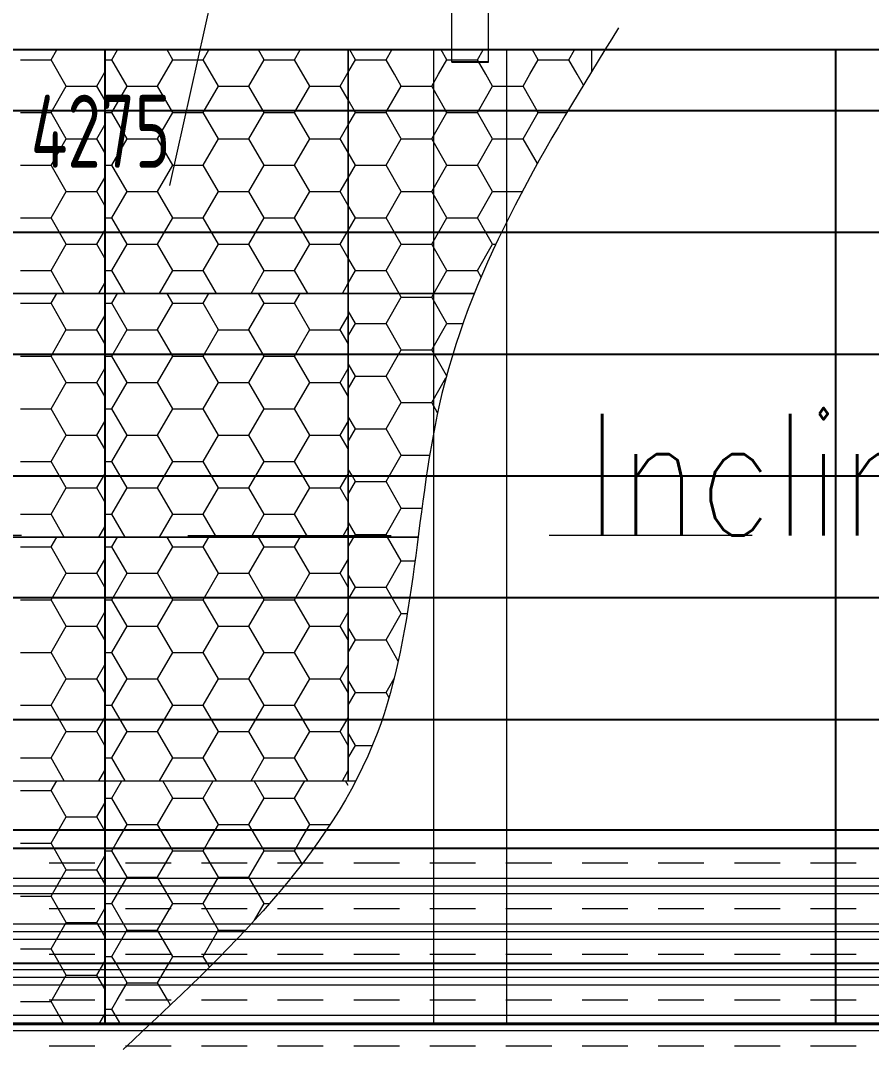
# Model space of a CAD drawing. Extents: x 838828 to 1489448, y 610351 to 848160.
# Drawn here: x 972302 to 975795, y 726058 to 730281 of the extents above; entities that cross this region are included whole.
import ezdxf

# ---------------------------------------------------------------- set-up
doc = ezdxf.new("R2010")
doc.units = 0
doc.header["$LTSCALE"] = 1000
doc.header["$MEASUREMENT"] = 0
doc.linetypes.add('DASHDOT', pattern=[1, 0.5, -0.25, 0, -0.25])
doc.layers.get('0').update_dxf_attribs({"linetype": 'CONTINUOUS', "lineweight": 13})
doc.layers.add('HATCH', color=8, linetype='CONTINUOUS', lineweight=13)
doc.layers.add('标注', color=8, linetype='CONTINUOUS', lineweight=13)
doc.layers.add('我的标注', color=8, linetype='CONTINUOUS')
doc.layers.add('水构筑物', color=7, linetype='CONTINUOUS')
doc.styles.get("Standard").update_dxf_attribs({"font": 'ROMANS.SHX', "width": 1.2, "bigfont": 'gbcbig.shx'})
doc.styles.add('TSSD_DIMENSION', font='tssdeng.shx', dxfattribs={"width": 0.7, "bigfont": 'tssdchn.shx'})

msp = doc.modelspace()

# ---------------------------------------------------------------- linework, layer by layer
at = {"layer": 'HATCH'}
for p, q in [((972915.1, 729603.4), (973184.1, 730814)), ((972647.4, 730160.8), (971647.4, 730160.8)), ((972427.2, 730120.4), (972450.5, 730160.8)), ((973647.4, 730160.8), (972647.4, 730160.8)), ((972647.4, 730160.8), (972647.4, 729160.8)), ((972647.4, 729160.8), (972647.4, 730160.8)), ((972677.2, 730120.4), (972700.5, 730160.8)), ((972927.2, 730120.4), (972903.9, 730160.8)), ((973052.2, 730120.4), (973075.5, 730160.8)), ((973302.2, 730120.4), (973278.9, 730160.8)), ((973427.2, 730120.4), (973450.5, 730160.8)), ((974647.4, 730160.8), (973647.4, 730160.8)), ((973647.4, 730160.8), (973647.4, 729160.8)), ((973647.4, 729160.8), (973647.4, 730160.8)), ((973677.2, 730120.4), (973653.9, 730160.8)), ((973802.2, 730120.4), (973825.5, 730160.8)), ((974052.2, 730120.4), (974028.9, 730160.8)), ((974177.2, 730120.4), (974200.5, 730160.8)), ((974427.2, 730120.4), (974403.9, 730160.8)), ((974552.2, 730120.4), (974575.5, 730160.8)), ((974647.4, 730073.8), (974647.4, 730160.8)), ((972302.2, 730120.4), (972427.2, 730120.4)), ((972489.7, 730012.1), (972427.2, 730120.4)), ((972647.4, 730120.4), (972677.2, 730120.4)), ((972739.7, 730012.1), (972677.2, 730120.4)), ((972864.7, 730012.2), (972927.2, 730120.4)), ((972927.2, 730120.4), (973052.2, 730120.4)), ((973114.7, 730012.1), (973052.2, 730120.4)), ((973239.7, 730012.2), (973302.2, 730120.4)), ((973302.2, 730120.4), (973427.2, 730120.4)), ((973489.7, 730012.1), (973427.2, 730120.4)), ((973647.4, 730068.9), (973677.2, 730120.4)), ((973677.2, 730120.4), (973802.2, 730120.4)), ((973836.6, 730060.8), (973802.2, 730120.4)), ((974017.8, 730060.8), (974052.2, 730120.4)), ((974052.2, 730120.4), (974177.2, 730120.4)), ((974211.6, 730060.8), (974177.2, 730120.4)), ((974392.8, 730060.8), (974427.2, 730120.4)), ((974427.2, 730120.4), (974552.2, 730120.4)), ((974586.6, 730060.8), (974552.2, 730120.4)), ((972614.7, 730012.2), (972647.4, 730068.9)), ((973614.7, 730012.2), (973647.4, 730068.9)), ((973864.7, 730012.1), (973836.6, 730060.8)), ((973989.7, 730012.2), (974017.8, 730060.8)), ((974239.7, 730012.1), (974211.6, 730060.8)), ((974364.7, 730012.2), (974392.8, 730060.8)), ((974612.3, 730016.2), (974586.6, 730060.8)), ((972427.2, 729903.9), (972489.7, 730012.2)), ((972489.7, 730012.1), (972614.7, 730012.1)), ((972647.4, 729955.4), (972614.7, 730012.1)), ((972677.2, 729903.9), (972739.7, 730012.2)), ((972739.7, 730012.1), (972864.7, 730012.1)), ((972927.2, 729903.9), (972864.7, 730012.1)), ((973052.2, 729903.9), (973114.7, 730012.2)), ((973114.7, 730012.1), (973239.7, 730012.1)), ((973302.2, 729903.9), (973239.7, 730012.1)), ((973427.2, 729903.9), (973489.7, 730012.2)), ((973489.7, 730012.1), (973614.7, 730012.1)), ((973647.4, 729955.4), (973614.7, 730012.1)), ((973806.2, 729910.8), (973864.7, 730012.2)), ((973864.7, 730012.1), (973989.7, 730012.1)), ((974048.2, 729910.8), (973989.7, 730012.1)), ((974181.2, 729910.8), (974239.7, 730012.2)), ((974239.7, 730012.1), (974364.7, 730012.1)), ((974423.2, 729910.8), (974364.7, 730012.1)), ((973673.2, 729910.8), (973647.4, 729955.4)), ((972302.2, 729903.9), (972427.2, 729903.9)), ((972489.7, 729795.6), (972427.2, 729903.9)), ((972647.4, 729903.9), (972677.2, 729903.9)), ((972739.7, 729795.6), (972677.2, 729903.9)), ((972864.7, 729795.6), (972927.2, 729903.9)), ((972927.2, 729903.9), (973052.2, 729903.9)), ((973114.7, 729795.6), (973052.2, 729903.9)), ((973239.7, 729795.6), (973302.2, 729903.9)), ((973302.2, 729903.9), (973427.2, 729903.9)), ((973489.7, 729795.6), (973427.2, 729903.9)), ((973647.4, 729852.4), (973677.2, 729903.9)), ((973677.2, 729903.9), (973673.2, 729910.8)), ((973677.2, 729903.9), (973802.2, 729903.9)), ((973802.2, 729903.9), (973806.2, 729910.8)), ((973864.7, 729795.6), (973802.2, 729903.9)), ((973989.7, 729795.6), (974052.2, 729903.9)), ((974052.2, 729903.9), (974048.2, 729910.8)), ((974052.2, 729903.9), (974177.2, 729903.9)), ((974177.2, 729903.9), (974181.2, 729910.8)), ((974239.7, 729795.6), (974177.2, 729903.9)), ((974364.7, 729795.6), (974427.2, 729903.9)), ((974427.2, 729903.9), (974423.2, 729910.8)), ((974427.2, 729903.9), (974544.8, 729903.9)), ((972614.7, 729795.6), (972647.4, 729852.4)), ((973614.7, 729795.6), (973647.4, 729852.4)), ((972427.2, 729687.4), (972489.7, 729795.6)), ((972489.7, 729795.6), (972614.7, 729795.6)), ((972647.4, 729738.9), (972614.7, 729795.6)), ((972677.2, 729687.4), (972739.7, 729795.6)), ((972739.7, 729795.6), (972864.7, 729795.6)), ((972927.2, 729687.4), (972864.7, 729795.6)), ((973052.2, 729687.4), (973114.7, 729795.6)), ((973114.7, 729795.6), (973239.7, 729795.6)), ((973302.2, 729687.4), (973239.7, 729795.6)), ((973427.2, 729687.4), (973489.7, 729795.6)), ((973489.7, 729795.6), (973614.7, 729795.6)), ((973647.4, 729738.9), (973614.7, 729795.6)), ((973802.2, 729687.4), (973864.7, 729795.6)), ((973864.7, 729795.6), (973989.7, 729795.6)), ((974052.2, 729687.4), (973989.7, 729795.6)), ((974177.2, 729687.4), (974239.7, 729795.6)), ((974239.7, 729795.6), (974364.7, 729795.6)), ((974423.5, 729693.7), (974364.7, 729795.6)), ((973677.2, 729687.4), (973647.4, 729738.9)), ((972302.2, 729687.4), (972427.2, 729687.4)), ((972489.7, 729579.1), (972427.2, 729687.4)), ((972647.4, 729687.4), (972677.2, 729687.4)), ((972739.7, 729579.1), (972677.2, 729687.4)), ((972864.7, 729579.1), (972927.2, 729687.4)), ((972927.2, 729687.4), (973052.2, 729687.4)), ((973114.7, 729579.1), (973052.2, 729687.4)), ((973239.7, 729579.1), (973302.2, 729687.4)), ((973302.2, 729687.4), (973427.2, 729687.4)), ((973489.7, 729579.1), (973427.2, 729687.4)), ((973647.4, 729635.9), (973677.2, 729687.4)), ((973677.2, 729687.4), (973802.2, 729687.4)), ((973864.7, 729579.1), (973802.2, 729687.4)), ((973989.7, 729579.1), (974052.2, 729687.4)), ((974052.2, 729687.4), (974177.2, 729687.4)), ((974239.7, 729579.1), (974177.2, 729687.4)), ((972614.7, 729579.1), (972647.4, 729635.9)), ((973614.7, 729579.1), (973647.4, 729635.9)), ((972427.2, 729470.9), (972489.7, 729579.1)), ((972489.7, 729579.1), (972614.7, 729579.1)), ((972647.4, 729522.4), (972614.7, 729579.1)), ((972677.2, 729470.9), (972739.7, 729579.1)), ((972739.7, 729579.1), (972864.7, 729579.1)), ((972927.2, 729470.9), (972864.7, 729579.1)), ((973052.2, 729470.9), (973114.7, 729579.1)), ((973114.7, 729579.1), (973239.7, 729579.1)), ((973302.2, 729470.9), (973239.7, 729579.1)), ((973427.2, 729470.9), (973489.7, 729579.1)), ((973489.7, 729579.1), (973614.7, 729579.1)), ((973647.4, 729522.4), (973614.7, 729579.1)), ((973802.2, 729470.9), (973864.7, 729579.1)), ((973864.7, 729579.1), (973989.7, 729579.1)), ((974052.2, 729470.9), (973989.7, 729579.1)), ((974177.2, 729470.9), (974239.7, 729579.1)), ((974239.7, 729579.1), (974361.2, 729579.1)), ((973677.2, 729470.9), (973647.4, 729522.4)), ((972302.2, 729470.9), (972427.2, 729470.9)), ((972489.7, 729362.6), (972427.2, 729470.9)), ((972647.4, 729470.9), (972677.2, 729470.9)), ((972739.7, 729362.6), (972677.2, 729470.9)), ((972864.7, 729362.6), (972927.2, 729470.9)), ((972927.2, 729470.9), (973052.2, 729470.9)), ((973114.7, 729362.6), (973052.2, 729470.9)), ((973239.7, 729362.6), (973302.2, 729470.9)), ((973302.2, 729470.9), (973427.2, 729470.9)), ((973489.7, 729362.6), (973427.2, 729470.9)), ((973647.4, 729419.4), (973677.2, 729470.9)), ((973677.2, 729470.9), (973802.2, 729470.9)), ((973836.9, 729410.8), (973802.2, 729470.9)), ((974017.5, 729410.8), (974052.2, 729470.9)), ((974052.2, 729470.9), (974177.2, 729470.9)), ((974211.9, 729410.8), (974177.2, 729470.9)), ((972614.7, 729362.6), (972647.4, 729419.4)), ((973614.7, 729362.6), (973647.4, 729419.4)), ((973864.7, 729362.6), (973836.9, 729410.8)), ((973989.7, 729362.6), (974017.5, 729410.8)), ((974239.7, 729362.6), (974211.9, 729410.8)), ((972427.2, 729254.4), (972489.7, 729362.6)), ((972489.7, 729362.6), (972614.7, 729362.6)), ((972647.4, 729305.9), (972614.7, 729362.6)), ((972677.2, 729254.4), (972739.7, 729362.6)), ((972739.7, 729362.6), (972864.7, 729362.6)), ((972927.2, 729254.4), (972864.7, 729362.6)), ((973052.2, 729254.4), (973114.7, 729362.6)), ((973114.7, 729362.6), (973239.7, 729362.6)), ((973302.2, 729254.4), (973239.7, 729362.6)), ((973427.2, 729254.4), (973489.7, 729362.6)), ((973489.7, 729362.6), (973614.7, 729362.6)), ((973647.4, 729305.9), (973614.7, 729362.6)), ((973802.2, 729254.4), (973864.7, 729362.6)), ((973864.7, 729362.6), (973989.7, 729362.6)), ((974052.2, 729254.4), (973989.7, 729362.6)), ((974177.2, 729254.4), (974239.7, 729362.6)), ((974239.7, 729362.6), (974252.8, 729362.6)), ((973677.2, 729254.4), (973647.4, 729305.9)), ((972302.2, 729254.4), (972427.2, 729254.4)), ((972481.2, 729160.8), (972427.2, 729254.4)), ((972647.4, 729254.4), (972677.2, 729254.4)), ((972731.2, 729160.8), (972677.2, 729254.4)), ((972873.1, 729160.8), (972927.2, 729254.4)), ((972927.2, 729254.4), (973052.2, 729254.4)), ((973106.2, 729160.8), (973052.2, 729254.4)), ((973248.1, 729160.8), (973302.2, 729254.4)), ((973302.2, 729254.4), (973427.2, 729254.4)), ((973481.2, 729160.8), (973427.2, 729254.4)), ((973647.4, 729202.9), (973677.2, 729254.4)), ((973677.2, 729254.4), (973802.2, 729254.4)), ((973856.2, 729160.8), (973802.2, 729254.4)), ((973998.1, 729160.8), (974052.2, 729254.4)), ((974052.2, 729254.4), (974177.2, 729254.4)), ((974192.5, 729227.8), (974177.2, 729254.4)), ((972623.1, 729160.8), (972647.4, 729202.9)), ((973623.1, 729160.8), (973647.4, 729202.9)), ((972647.4, 729160.8), (971647.4, 729160.8)), ((971647.4, 729160.8), (972647.4, 729160.8)), ((972427.2, 729120.4), (972450.5, 729160.8)), ((973647.4, 729160.8), (972647.4, 729160.8)), ((972647.4, 729160.8), (972647.4, 728160.8)), ((972647.4, 729160.8), (973647.4, 729160.8)), ((972647.4, 728160.8), (972647.4, 729160.8)), ((972677.2, 729120.4), (972700.5, 729160.8)), ((972927.2, 729120.4), (972903.9, 729160.8)), ((973052.2, 729120.4), (973075.5, 729160.8)), ((973302.2, 729120.4), (973278.9, 729160.8)), ((973427.2, 729120.4), (973450.5, 729160.8)), ((974164.8, 729160.8), (973647.4, 729160.8)), ((973647.4, 729160.8), (973647.4, 728160.8)), ((973647.4, 729160.8), (974164.8, 729160.8)), ((973647.4, 728160.8), (973647.4, 729160.8)), ((973864.7, 729146.1), (973856.2, 729160.8)), ((973989.7, 729146.1), (973998.1, 729160.8)), ((972302.2, 729120.4), (972427.2, 729120.4)), ((972489.7, 729012.1), (972427.2, 729120.4)), ((972647.4, 729120.4), (972677.2, 729120.4)), ((972739.7, 729012.1), (972677.2, 729120.4)), ((972864.7, 729012.2), (972927.2, 729120.4)), ((972927.2, 729120.4), (973052.2, 729120.4)), ((973114.7, 729012.1), (973052.2, 729120.4)), ((973239.7, 729012.2), (973302.2, 729120.4)), ((973302.2, 729120.4), (973427.2, 729120.4)), ((973489.7, 729012.1), (973427.2, 729120.4)), ((973802.2, 729037.9), (973864.7, 729146.1)), ((973864.7, 729146.1), (973989.7, 729146.1)), ((974052.2, 729037.9), (973989.7, 729146.1)), ((973677.2, 729037.9), (973647.4, 729089.4)), ((972614.7, 729012.2), (972647.4, 729068.9)), ((973614.7, 729012.2), (973647.4, 729068.9)), ((973647.4, 728986.4), (973677.2, 729037.9)), ((973677.2, 729037.9), (973802.2, 729037.9)), ((973864.7, 728929.6), (973802.2, 729037.9)), ((973989.7, 728929.6), (974052.2, 729037.9)), ((974052.2, 729037.9), (974118.2, 729037.9)), ((972427.2, 728903.9), (972489.7, 729012.2)), ((972489.7, 729012.1), (972614.7, 729012.1)), ((972647.4, 728955.4), (972614.7, 729012.1)), ((972677.2, 728903.9), (972739.7, 729012.2)), ((972739.7, 729012.1), (972864.7, 729012.1)), ((972927.2, 728903.9), (972864.7, 729012.1)), ((973052.2, 728903.9), (973114.7, 729012.2)), ((973114.7, 729012.1), (973239.7, 729012.1)), ((973302.2, 728903.9), (973239.7, 729012.1)), ((973427.2, 728903.9), (973489.7, 729012.2)), ((973489.7, 729012.1), (973614.7, 729012.1)), ((973647.4, 728955.4), (973614.7, 729012.1)), ((972302.2, 728903.9), (972427.2, 728903.9)), ((972489.7, 728795.6), (972427.2, 728903.9)), ((972647.4, 728903.9), (972677.2, 728903.9)), ((972739.7, 728795.6), (972677.2, 728903.9)), ((972864.7, 728795.6), (972927.2, 728903.9)), ((972927.2, 728903.9), (973052.2, 728903.9)), ((973114.7, 728795.6), (973052.2, 728903.9)), ((973239.7, 728795.6), (973302.2, 728903.9)), ((973302.2, 728903.9), (973427.2, 728903.9)), ((973489.7, 728795.6), (973427.2, 728903.9)), ((973802.2, 728821.4), (973853.8, 728910.8)), ((973853.8, 728910.8), (973864.7, 728929.6)), ((973864.7, 728929.6), (973989.7, 728929.6)), ((974000.6, 728910.8), (973989.7, 728929.6)), ((974050.8, 728823.8), (974000.6, 728910.8)), ((973677.2, 728821.4), (973647.4, 728872.9)), ((972614.7, 728795.6), (972647.4, 728852.4)), ((973614.7, 728795.6), (973647.4, 728852.4)), ((973647.4, 728769.9), (973677.2, 728821.4)), ((973677.2, 728821.4), (973802.2, 728821.4)), ((973864.7, 728713.1), (973802.2, 728821.4)), ((972427.2, 728687.4), (972489.7, 728795.6)), ((972489.7, 728795.6), (972614.7, 728795.6)), ((972647.4, 728738.9), (972614.7, 728795.6)), ((972677.2, 728687.4), (972739.7, 728795.6)), ((972739.7, 728795.6), (972864.7, 728795.6)), ((972927.2, 728687.4), (972864.7, 728795.6)), ((973052.2, 728687.4), (973114.7, 728795.6)), ((973114.7, 728795.6), (973239.7, 728795.6)), ((973302.2, 728687.4), (973239.7, 728795.6)), ((973427.2, 728687.4), (973489.7, 728795.6)), ((973489.7, 728795.6), (973614.7, 728795.6)), ((973647.4, 728738.9), (973614.7, 728795.6)), ((973989.7, 728713.1), (974048.4, 728814.7)), ((973802.2, 728604.9), (973864.7, 728713.1)), ((973864.7, 728713.1), (973989.7, 728713.1)), ((974013.9, 728671.1), (973989.7, 728713.1)), ((972302.2, 728687.4), (972427.2, 728687.4)), ((972489.7, 728579.1), (972427.2, 728687.4)), ((972647.4, 728687.4), (972677.2, 728687.4)), ((972739.7, 728579.1), (972677.2, 728687.4)), ((972864.7, 728579.1), (972927.2, 728687.4)), ((972927.2, 728687.4), (973052.2, 728687.4)), ((973114.7, 728579.1), (973052.2, 728687.4)), ((973239.7, 728579.1), (973302.2, 728687.4)), ((973302.2, 728687.4), (973427.2, 728687.4)), ((973489.7, 728579.1), (973427.2, 728687.4)), ((973677.2, 728604.9), (973647.4, 728656.4)), ((972614.7, 728579.1), (972647.4, 728635.9)), ((973614.7, 728579.1), (973647.4, 728635.9)), ((972427.2, 728470.9), (972489.7, 728579.1)), ((972489.7, 728579.1), (972614.7, 728579.1)), ((972647.4, 728522.4), (972614.7, 728579.1)), ((972677.2, 728470.9), (972739.7, 728579.1)), ((972739.7, 728579.1), (972864.7, 728579.1)), ((972927.2, 728470.9), (972864.7, 728579.1)), ((973052.2, 728470.9), (973114.7, 728579.1)), ((973114.7, 728579.1), (973239.7, 728579.1)), ((973302.2, 728470.9), (973239.7, 728579.1)), ((973427.2, 728470.9), (973489.7, 728579.1)), ((973489.7, 728579.1), (973614.7, 728579.1)), ((973647.4, 728522.4), (973614.7, 728579.1)), ((973647.4, 728553.3), (973677.2, 728604.9)), ((973677.2, 728604.9), (973802.2, 728604.9)), ((973864.7, 728496.6), (973802.2, 728604.9)), ((973815.1, 728410.8), (973864.7, 728496.6)), ((973864.7, 728496.6), (973981.4, 728496.6)), ((972302.2, 728470.9), (972427.2, 728470.9)), ((972489.7, 728362.6), (972427.2, 728470.9)), ((972647.4, 728470.9), (972677.2, 728470.9)), ((972739.7, 728362.6), (972677.2, 728470.9)), ((972864.7, 728362.6), (972927.2, 728470.9)), ((972927.2, 728470.9), (973052.2, 728470.9)), ((973114.7, 728362.6), (973052.2, 728470.9)), ((973239.7, 728362.6), (973302.2, 728470.9)), ((973302.2, 728470.9), (973427.2, 728470.9)), ((973489.7, 728362.6), (973427.2, 728470.9)), ((973664.3, 728410.8), (973647.4, 728439.9)), ((972614.7, 728362.6), (972647.4, 728419.4)), ((973614.7, 728362.6), (973647.4, 728419.4)), ((973677.2, 728388.4), (973664.3, 728410.8)), ((973802.2, 728388.4), (973815.1, 728410.8)), ((972427.2, 728254.4), (972489.7, 728362.6)), ((972489.7, 728362.6), (972614.7, 728362.6)), ((972647.4, 728305.9), (972614.7, 728362.6)), ((972677.2, 728254.4), (972739.7, 728362.6)), ((972739.7, 728362.6), (972864.7, 728362.6)), ((972927.2, 728254.4), (972864.7, 728362.6)), ((973052.2, 728254.4), (973114.7, 728362.6)), ((973114.7, 728362.6), (973239.7, 728362.6)), ((973302.2, 728254.4), (973239.7, 728362.6)), ((973427.2, 728254.4), (973489.7, 728362.6)), ((973489.7, 728362.6), (973614.7, 728362.6)), ((973647.4, 728305.9), (973614.7, 728362.6)), ((973647.4, 728336.8), (973677.2, 728388.4)), ((973677.2, 728388.4), (973802.2, 728388.4)), ((973864.7, 728280.1), (973802.2, 728388.4)), ((973802.2, 728171.9), (973864.7, 728280.1)), ((973864.7, 728280.1), (973949.6, 728280.1)), ((972302.2, 728254.4), (972427.2, 728254.4)), ((972481.2, 728160.8), (972427.2, 728254.4)), ((972647.4, 728254.4), (972677.2, 728254.4)), ((972731.2, 728160.8), (972677.2, 728254.4)), ((972873.1, 728160.8), (972927.2, 728254.4)), ((972927.2, 728254.4), (973052.2, 728254.4)), ((973106.2, 728160.8), (973052.2, 728254.4)), ((973248.1, 728160.8), (973302.2, 728254.4)), ((973302.2, 728254.4), (973427.2, 728254.4)), ((973481.2, 728160.8), (973427.2, 728254.4)), ((972623.1, 728160.8), (972647.4, 728202.9)), ((973623.1, 728160.8), (973647.4, 728202.9)), ((973677.2, 728171.8), (973647.4, 728223.4)), ((972647.4, 728160.8), (971647.4, 728160.8)), ((971647.4, 728160.8), (972647.4, 728160.8)), ((972427.2, 728120.4), (972450.5, 728160.8)), ((973647.4, 728160.8), (972647.4, 728160.8)), ((972647.4, 728160.8), (972647.4, 727160.8)), ((972647.4, 728160.8), (973647.4, 728160.8)), ((972647.4, 727160.8), (972647.4, 728160.8)), ((972677.2, 728120.4), (972700.5, 728160.8)), ((972927.2, 728120.4), (972903.9, 728160.8)), ((973052.2, 728120.4), (973075.5, 728160.8)), ((973302.2, 728120.4), (973278.9, 728160.8)), ((973427.2, 728120.4), (973450.5, 728160.8)), ((973647.4, 728120.3), (973670.8, 728160.8)), ((973933.9, 728160.8), (973647.4, 728160.8)), ((973647.4, 728160.8), (973647.4, 727160.8)), ((973647.4, 728160.8), (973933.9, 728160.8)), ((973647.4, 727160.8), (973647.4, 728160.8)), ((973670.8, 728160.8), (973677.2, 728171.9)), ((973677.2, 728171.8), (973802.2, 728171.8)), ((973808.6, 728160.8), (973802.2, 728171.8)), ((973864.7, 728063.6), (973808.6, 728160.8)), ((972302.2, 728120.4), (972427.2, 728120.4)), ((972489.7, 728012.1), (972427.2, 728120.4)), ((972647.4, 728120.4), (972677.2, 728120.4)), ((972739.7, 728012.1), (972677.2, 728120.4)), ((972864.7, 728012.2), (972927.2, 728120.4)), ((972927.2, 728120.4), (973052.2, 728120.4)), ((973114.7, 728012.1), (973052.2, 728120.4)), ((973239.7, 728012.2), (973302.2, 728120.4)), ((973302.2, 728120.4), (973427.2, 728120.4)), ((973489.7, 728012.1), (973427.2, 728120.4)), ((972614.7, 728012.2), (972647.4, 728068.9)), ((973614.7, 728012.2), (973647.4, 728068.9)), ((973802.2, 727955.3), (973864.7, 728063.6)), ((973864.7, 728063.6), (973921.2, 728063.6)), ((972427.2, 727903.9), (972489.7, 728012.2)), ((972489.7, 728012.1), (972614.7, 728012.1)), ((972647.4, 727955.4), (972614.7, 728012.1)), ((972677.2, 727903.9), (972739.7, 728012.2)), ((972739.7, 728012.1), (972864.7, 728012.1)), ((972927.2, 727903.9), (972864.7, 728012.1)), ((973052.2, 727903.9), (973114.7, 728012.2)), ((973114.7, 728012.1), (973239.7, 728012.1)), ((973302.2, 727903.9), (973239.7, 728012.1)), ((973427.2, 727903.9), (973489.7, 728012.2)), ((973489.7, 728012.1), (973614.7, 728012.1)), ((973647.4, 727955.4), (973614.7, 728012.1)), ((973677.2, 727955.3), (973647.4, 728006.9)), ((973651.5, 727910.8), (973677.2, 727955.3)), ((973677.2, 727955.3), (973802.2, 727955.3)), ((973827.9, 727910.8), (973802.2, 727955.3)), ((972302.2, 727903.9), (972427.2, 727903.9)), ((972489.7, 727795.6), (972427.2, 727903.9)), ((972647.4, 727903.9), (972677.2, 727903.9)), ((972739.7, 727795.6), (972677.2, 727903.9)), ((972864.7, 727795.6), (972927.2, 727903.9)), ((972927.2, 727903.9), (973052.2, 727903.9)), ((973114.7, 727795.6), (973052.2, 727903.9)), ((973239.7, 727795.6), (973302.2, 727903.9)), ((973302.2, 727903.9), (973427.2, 727903.9)), ((973489.7, 727795.6), (973427.2, 727903.9)), ((973647.4, 727903.8), (973651.5, 727910.8)), ((973864.7, 727847.1), (973827.9, 727910.8)), ((972614.7, 727795.6), (972647.4, 727852.4)), ((973614.7, 727795.6), (973647.4, 727852.4)), ((973802.2, 727738.8), (973864.7, 727847.1)), ((973864.7, 727847.1), (973889.6, 727847.1)), ((972427.2, 727687.4), (972489.7, 727795.6)), ((972489.7, 727795.6), (972614.7, 727795.6)), ((972647.4, 727738.9), (972614.7, 727795.6)), ((972677.2, 727687.4), (972739.7, 727795.6)), ((972739.7, 727795.6), (972864.7, 727795.6)), ((972927.2, 727687.4), (972864.7, 727795.6)), ((973052.2, 727687.4), (973114.7, 727795.6)), ((973114.7, 727795.6), (973239.7, 727795.6)), ((973302.2, 727687.4), (973239.7, 727795.6)), ((973427.2, 727687.4), (973489.7, 727795.6)), ((973489.7, 727795.6), (973614.7, 727795.6)), ((973647.4, 727738.9), (973614.7, 727795.6)), ((973677.2, 727738.8), (973647.4, 727790.3)), ((973647.4, 727687.3), (973677.2, 727738.8)), ((973677.2, 727738.8), (973802.2, 727738.8)), ((973852.5, 727651.7), (973802.2, 727738.8)), ((972302.2, 727687.4), (972427.2, 727687.4)), ((972489.7, 727579.1), (972427.2, 727687.4)), ((972647.4, 727687.4), (972677.2, 727687.4)), ((972739.7, 727579.1), (972677.2, 727687.4)), ((972864.7, 727579.1), (972927.2, 727687.4)), ((972927.2, 727687.4), (973052.2, 727687.4)), ((973114.7, 727579.1), (973052.2, 727687.4)), ((973239.7, 727579.1), (973302.2, 727687.4)), ((973302.2, 727687.4), (973427.2, 727687.4)), ((973489.7, 727579.1), (973427.2, 727687.4)), ((972614.7, 727579.1), (972647.4, 727635.9)), ((973614.7, 727579.1), (973647.4, 727635.9)), ((972427.2, 727470.9), (972489.7, 727579.1)), ((972489.7, 727579.1), (972614.7, 727579.1)), ((972647.4, 727522.4), (972614.7, 727579.1)), ((972677.2, 727470.9), (972739.7, 727579.1)), ((972739.7, 727579.1), (972864.7, 727579.1)), ((972927.2, 727470.9), (972864.7, 727579.1)), ((973052.2, 727470.9), (973114.7, 727579.1)), ((973114.7, 727579.1), (973239.7, 727579.1)), ((973302.2, 727470.9), (973239.7, 727579.1)), ((973427.2, 727470.9), (973489.7, 727579.1)), ((973489.7, 727579.1), (973614.7, 727579.1)), ((973647.4, 727522.4), (973614.7, 727579.1)), ((973677.2, 727522.3), (973647.4, 727573.8)), ((973802.2, 727522.3), (973835.8, 727580.6)), ((973647.4, 727470.8), (973677.2, 727522.3)), ((973677.2, 727522.3), (973802.2, 727522.3)), ((973814.5, 727501.1), (973802.2, 727522.3)), ((972302.2, 727470.9), (972427.2, 727470.9)), ((972489.7, 727362.6), (972427.2, 727470.9)), ((972647.4, 727470.9), (972677.2, 727470.9)), ((972739.7, 727362.6), (972677.2, 727470.9)), ((972864.7, 727362.6), (972927.2, 727470.9)), ((972927.2, 727470.9), (973052.2, 727470.9)), ((973114.7, 727362.6), (973052.2, 727470.9)), ((973239.7, 727362.6), (973302.2, 727470.9)), ((973302.2, 727470.9), (973427.2, 727470.9)), ((973489.7, 727362.6), (973427.2, 727470.9)), ((972614.7, 727362.6), (972647.4, 727419.4)), ((973614.7, 727362.6), (973647.4, 727419.4)), ((972427.2, 727254.4), (972489.7, 727362.6)), ((972489.7, 727362.6), (972614.7, 727362.6)), ((972647.4, 727305.9), (972614.7, 727362.6)), ((972677.2, 727254.4), (972739.7, 727362.6)), ((972739.7, 727362.6), (972864.7, 727362.6)), ((972927.2, 727254.4), (972864.7, 727362.6)), ((973052.2, 727254.4), (973114.7, 727362.6)), ((973114.7, 727362.6), (973239.7, 727362.6)), ((973302.2, 727254.4), (973239.7, 727362.6)), ((973427.2, 727254.4), (973489.7, 727362.6)), ((973489.7, 727362.6), (973614.7, 727362.6)), ((973647.4, 727305.9), (973614.7, 727362.6)), ((973677.2, 727305.8), (973647.4, 727357.3)), ((973647.4, 727254.3), (973677.2, 727305.8)), ((973677.2, 727305.8), (973746.5, 727305.8)), ((972302.2, 727254.4), (972427.2, 727254.4)), ((972481.2, 727160.8), (972427.2, 727254.4)), ((972647.4, 727254.4), (972677.2, 727254.4)), ((972731.2, 727160.8), (972677.2, 727254.4)), ((972873.1, 727160.8), (972927.2, 727254.4)), ((972927.2, 727254.4), (973052.2, 727254.4)), ((973106.2, 727160.8), (973052.2, 727254.4)), ((973248.1, 727160.8), (973302.2, 727254.4)), ((973302.2, 727254.4), (973427.2, 727254.4)), ((973481.2, 727160.8), (973427.2, 727254.4)), ((972623.1, 727160.8), (972647.4, 727202.9)), ((973623.1, 727160.8), (973647.4, 727202.9)), ((971647.4, 727160.8), (972647.4, 727160.8)), ((972427.2, 727120.4), (972450.5, 727160.8)), ((972647.4, 727160.8), (973647.4, 727160.8)), ((972677.2, 727089.3), (972718.4, 727160.8)), ((972927.2, 727089.3), (972885.9, 727160.8)), ((973052.2, 727089.3), (973093.4, 727160.8)), ((973302.2, 727089.3), (973260.9, 727160.8)), ((973427.2, 727089.3), (973468.4, 727160.8)), ((973647.4, 727140.8), (973635.9, 727160.8)), ((973647.4, 727160.8), (973678.6, 727160.8)), ((972302.2, 727120.4), (972427.2, 727120.4)), ((972489.7, 727012.1), (972427.2, 727120.4)), ((972647.4, 727089.3), (972677.2, 727089.3)), ((972739.7, 726981.1), (972677.2, 727089.3)), ((972864.7, 726981.1), (972927.2, 727089.3)), ((972927.2, 727089.3), (973052.2, 727089.3)), ((973114.7, 726981.1), (973052.2, 727089.3)), ((973239.7, 726981.1), (973302.2, 727089.3)), ((973302.2, 727089.3), (973427.2, 727089.3)), ((973489.7, 726981.1), (973427.2, 727089.3)), ((972614.7, 727012.2), (972647.4, 727068.9)), ((972427.2, 726903.9), (972489.7, 727012.2)), ((972489.7, 727012.1), (972614.7, 727012.1)), ((972647.4, 726955.4), (972614.7, 727012.1)), ((972699.1, 726910.8), (972739.7, 726981.1)), ((972739.7, 726981.1), (972747.4, 726981.1)), ((972747.4, 726981.1), (972864.7, 726981.1)), ((972905.3, 726910.8), (972864.7, 726981.1)), ((973074.1, 726910.8), (973114.7, 726981.1)), ((973114.7, 726981.1), (973239.7, 726981.1)), ((973280.3, 726910.8), (973239.7, 726981.1)), ((973449.1, 726910.8), (973489.7, 726981.1)), ((973489.7, 726981.1), (973572.8, 726981.1)), ((972302.2, 726903.9), (972427.2, 726903.9)), ((972489.7, 726795.6), (972427.2, 726903.9)), ((972677.2, 726872.8), (972699.1, 726910.8)), ((972927.2, 726872.8), (972905.3, 726910.8)), ((973052.2, 726872.8), (973074.1, 726910.8)), ((973302.2, 726872.8), (973280.3, 726910.8)), ((973427.2, 726872.8), (973449.1, 726910.8)), ((972614.7, 726795.6), (972647.4, 726852.4)), ((972647.4, 726872.8), (972677.2, 726872.8)), ((972739.7, 726764.6), (972677.2, 726872.8)), ((972864.7, 726764.6), (972927.2, 726872.8)), ((972927.2, 726872.8), (973052.2, 726872.8)), ((973114.7, 726764.6), (973052.2, 726872.8)), ((973239.7, 726764.6), (973302.2, 726872.8)), ((973302.2, 726872.8), (973427.2, 726872.8)), ((973457.9, 726819.6), (973427.2, 726872.8)), ((972419.7, 726823.2), (972607.2, 726823.2)), ((972427.2, 726687.4), (972489.7, 726795.6)), ((972489.7, 726795.6), (972614.7, 726795.6)), ((972647.4, 726738.9), (972614.7, 726795.6)), ((972732.2, 726823.2), (972919.7, 726823.2)), ((973044.7, 726823.2), (973232.2, 726823.2)), ((973357.2, 726823.2), (973544.7, 726823.2)), ((973669.7, 726823.2), (973857.2, 726823.2)), ((973982.2, 726823.2), (974169.7, 726823.2)), ((974294.7, 726823.2), (974482.2, 726823.2)), ((974607.2, 726823.2), (974794.7, 726823.2)), ((974919.7, 726823.2), (975107.2, 726823.2)), ((975232.2, 726823.2), (975419.7, 726823.2)), ((975544.7, 726823.2), (975732.2, 726823.2)), ((964162.3, 726760.7), (990401.7, 726760.7)), ((972677.2, 726656.3), (972739.7, 726764.6)), ((972739.7, 726764.6), (972747.4, 726764.6)), ((972747.4, 726764.6), (972864.7, 726764.6)), ((972927.2, 726656.3), (972864.7, 726764.6)), ((973052.2, 726656.3), (973114.7, 726764.6)), ((973114.7, 726764.6), (973239.7, 726764.6)), ((973302.2, 726656.3), (973239.7, 726764.6)), ((964162.3, 726729.4), (990401.7, 726729.4)), ((964162.3, 726698.2), (990401.7, 726698.2)), ((972302.2, 726687.4), (972427.2, 726687.4)), ((972489.7, 726579.1), (972427.2, 726687.4)), ((972419.7, 726635.7), (972607.2, 726635.7)), ((972614.7, 726579.1), (972647.4, 726635.9)), ((972647.4, 726656.3), (972677.2, 726656.3)), ((972739.7, 726548), (972677.2, 726656.3)), ((972732.2, 726635.7), (972919.7, 726635.7)), ((972864.7, 726548.1), (972927.2, 726656.3)), ((972927.2, 726656.3), (973052.2, 726656.3)), ((973044.7, 726635.7), (973232.2, 726635.7)), ((973114.7, 726548), (973052.2, 726656.3)), ((973262.8, 726588.1), (973302.2, 726656.3)), ((973302.2, 726656.3), (973323.7, 726656.3)), ((973357.2, 726635.7), (973544.7, 726635.7)), ((973669.7, 726635.7), (973857.2, 726635.7)), ((973982.2, 726635.7), (974169.7, 726635.7)), ((974294.7, 726635.7), (974482.2, 726635.7)), ((974607.2, 726635.7), (974794.7, 726635.7)), ((974919.7, 726635.7), (975107.2, 726635.7)), ((975232.2, 726635.7), (975419.7, 726635.7)), ((975544.7, 726635.7), (975732.2, 726635.7)), ((964162.3, 726573.2), (990401.7, 726573.2)), ((964162.3, 726541.9), (990401.7, 726541.9)), ((972427.2, 726470.9), (972489.7, 726579.1)), ((972489.7, 726579.1), (972614.7, 726579.1)), ((972647.4, 726522.4), (972614.7, 726579.1)), ((972677.2, 726439.8), (972739.7, 726548.1)), ((972739.7, 726548), (972747.4, 726548)), ((972747.4, 726548), (972864.7, 726548)), ((972927.2, 726439.8), (972864.7, 726548)), ((973052.2, 726439.8), (973114.7, 726548.1)), ((973114.7, 726548), (973225.8, 726548)), ((964162.3, 726510.7), (990401.7, 726510.7)), ((972302.2, 726470.9), (972427.2, 726470.9)), ((972489.7, 726362.6), (972427.2, 726470.9)), ((972419.7, 726448.2), (972607.2, 726448.2)), ((972614.7, 726362.6), (972647.4, 726419.4)), ((972647.4, 726439.8), (972677.2, 726439.8)), ((972694, 726410.8), (972677.2, 726439.8)), ((972732.2, 726448.2), (972919.7, 726448.2)), ((972910.4, 726410.8), (972927.2, 726439.8)), ((972927.2, 726439.8), (973052.2, 726439.8)), ((973044.7, 726448.2), (973232.2, 726448.2)), ((973069, 726410.8), (973052.2, 726439.8)), ((973357.2, 726448.2), (973544.7, 726448.2)), ((973669.7, 726448.2), (973857.2, 726448.2)), ((973982.2, 726448.2), (974169.7, 726448.2)), ((974294.7, 726448.2), (974482.2, 726448.2)), ((974607.2, 726448.2), (974794.7, 726448.2)), ((974919.7, 726448.2), (975107.2, 726448.2)), ((975232.2, 726448.2), (975419.7, 726448.2)), ((975544.7, 726448.2), (975732.2, 726448.2)), ((964162.3, 726385.7), (990401.7, 726385.7)), ((972739.7, 726331.5), (972694, 726410.8)), ((972864.7, 726331.5), (972910.4, 726410.8)), ((973077.7, 726395.5), (973069, 726410.8)), ((964162.3, 726354.4), (990401.7, 726354.4)), ((972427.2, 726254.4), (972489.7, 726362.6)), ((972489.7, 726362.6), (972614.7, 726362.6)), ((972647.4, 726305.9), (972614.7, 726362.6)), ((972698.8, 726260.8), (972739.7, 726331.5)), ((972739.7, 726331.5), (972747.4, 726331.5)), ((972747.4, 726331.5), (972864.7, 726331.5)), ((972905.6, 726260.8), (972864.7, 726331.5)), ((964162.3, 726323.2), (990401.7, 726323.2)), ((972302.2, 726254.4), (972427.2, 726254.4)), ((972419.7, 726260.7), (972607.2, 726260.7)), ((972481.2, 726160.8), (972427.2, 726254.4)), ((972677.2, 726223.3), (972698.8, 726260.8)), ((972732.2, 726260.7), (972919.7, 726260.7)), ((972917.5, 726240), (972905.6, 726260.8)), ((973044.7, 726260.7), (973232.2, 726260.7)), ((973357.2, 726260.7), (973544.7, 726260.7)), ((973669.7, 726260.7), (973857.2, 726260.7)), ((973982.2, 726260.7), (974169.7, 726260.7)), ((974294.7, 726260.7), (974482.2, 726260.7)), ((974607.2, 726260.7), (974794.7, 726260.7)), ((974919.7, 726260.7), (975107.2, 726260.7)), ((975232.2, 726260.7), (975419.7, 726260.7)), ((975544.7, 726260.7), (975732.2, 726260.7)), ((972623.1, 726160.8), (972647.4, 726202.9)), ((972647.4, 726223.3), (972677.2, 726223.3)), ((972713.3, 726160.8), (972677.2, 726223.3)), ((964162.3, 726198.2), (990401.7, 726198.2)), ((964162.3, 726166.9), (990401.7, 726166.9)), ((964162.3, 726135.7), (990401.7, 726135.7)), ((972419.7, 726073.2), (972607.2, 726073.2)), ((972732.2, 726073.2), (972919.7, 726073.2)), ((973044.7, 726073.2), (973232.2, 726073.2)), ((973357.2, 726073.2), (973544.7, 726073.2)), ((973669.7, 726073.2), (973857.2, 726073.2)), ((973982.2, 726073.2), (974169.7, 726073.2)), ((974294.7, 726073.2), (974482.2, 726073.2)), ((974607.2, 726073.2), (974794.7, 726073.2)), ((974919.7, 726073.2), (975107.2, 726073.2)), ((975232.2, 726073.2), (975419.7, 726073.2)), ((975544.7, 726073.2), (975732.2, 726073.2))]:
    msp.add_line(p, q, dxfattribs=at)
msp.add_spline([(974756.7, 730251), (974032, 728750.6), (973765.8, 727354.3), (972723.4, 726057.8)], degree=3, dxfattribs=at)
at = {"layer": '标注', "linetype": 'DASHDOT', "ltscale": 0.5}
for p, q in [((974072.4, 730110.8), (974072.4, 730510.8)), ((974222.4, 730110.8), (974222.4, 730510.8))]:
    msp.add_line(p, q, dxfattribs=at)
at = {"layer": '标注'}
for p, q in [((973997.4, 730160.8), (973997.4, 726160.8)), ((974297.4, 730160.8), (974297.4, 726160.8)), ((972305.6, 728167.4), (971621.3, 728167.4)), ((972989.3, 728167.4), (973673.6, 728167.4)), ((973673.6, 728167.4), (973823.6, 728167.4)), ((974621.3, 728167.4), (974471.3, 728167.4)), ((975305.6, 728167.4), (974621.3, 728167.4))]:
    msp.add_line(p, q, dxfattribs=at)
at = {"layer": '水构筑物'}
for p, q in [((989447.4, 730160.8), (965097.4, 730160.8)), ((984447.4, 730160.8), (969847.4, 730160.8)), ((972647.4, 730160.8), (972647.4, 726160.8)), ((975647.4, 730160.8), (975647.4, 726160.8)), ((974222.4, 730110.8), (974072.4, 730110.8)), ((983647.4, 729910.8), (969647.4, 729910.8)), ((983647.4, 729410.8), (969647.4, 729410.8)), ((983647.4, 728910.8), (969647.4, 728910.8)), ((983647.4, 728410.8), (969647.4, 728410.8)), ((983647.4, 728410.8), (969647.4, 728410.8)), ((983647.4, 727910.8), (969647.4, 727910.8)), ((983647.4, 727410.8), (969647.4, 727410.8)), ((984647.4, 726957.9), (969647.4, 726957.9)), ((986561.9, 726882.8), (965247.4, 726882.8)), ((984647.4, 726410.8), (969647.4, 726410.8)), ((984447.4, 726160.8), (969847.4, 726160.8))]:
    msp.add_line(p, q, dxfattribs=at)

# ---------------------------------------------------------------- texts
at = {"linetype": 'ByBlock', "ltscale": 200, "width": 0.8}
msp.add_text('Inclined tube sedimentation tank', height=500, dxfattribs=at).set_placement((974621.3, 728167.4))
at = {"layer": '我的标注', "color": 7, "linetype": 'Continuous', "ltscale": 0.001, "insert": (972630.7, 729826.5), "char_height": 300, "attachment_point": 5, "style": 'TSSD_DIMENSION'}
msp.add_mtext('\\A1;4275', dxfattribs=at)

doc.saveas('drawing.dxf')
